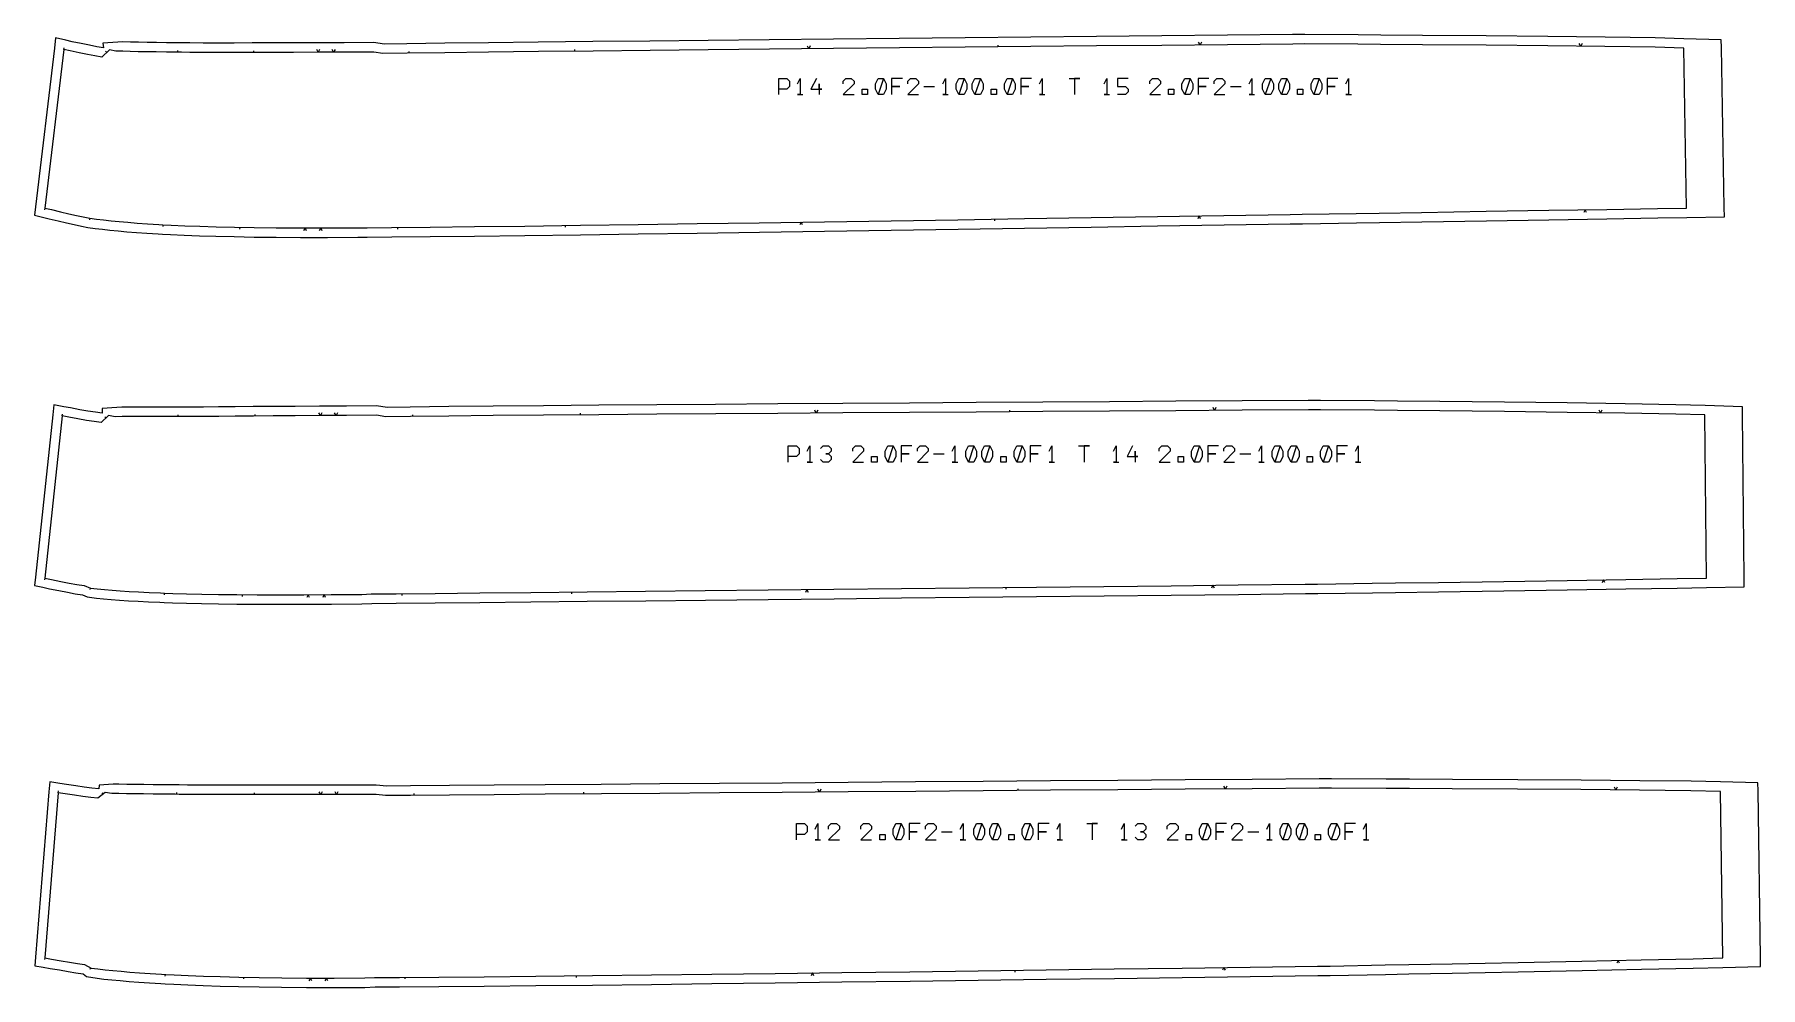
# Model space of a CAD drawing. Header units: metres. Extents: x -12 to 17699, y -154 to 17579.
# Drawn here: x -11 to 1823, y 5595 to 6608 of the extents above; entities that cross this region are included whole.
import ezdxf

# ---------------------------------------------------------------- set-up
doc = ezdxf.new("R2010")
doc.units = ezdxf.units.M

msp = doc.modelspace()

# ---------------------------------------------------------------- linework, layer by layer
at = {"layer": 'Marge'}
for points in [[(-2.37, 6413.387), (4.596, 6411.688), (14.285, 6409.359), (23.153, 6407.279), (31.319, 6405.474), (38.967, 6403.965), (45.799, 6402.519), (53.587, 6401.473), (61.14, 6400.56), (69.198, 6399.66), (77.853, 6398.781), (87.239, 6397.949), (97.398, 6397.155), (108.405, 6396.378), (120.418, 6395.632), (124.926, 6395.399), (133.625, 6394.948), (148.181, 6394.323), (164.215, 6393.73), (181.841, 6393.17), (201.184, 6392.676), (222.44, 6392.294), (245.866, 6392.039), (271.78, 6391.909), (300.536, 6391.907), (332.584, 6392.037), (342.576, 6392.171), (368.61, 6392.361), (409.581, 6392.768), (456.658, 6393.315), (510.251, 6393.989), (569.264, 6394.761), (630.726, 6395.593), (693.422, 6396.501), (759.419, 6397.508), (828.634, 6398.564), (899.558, 6399.638), (970.509, 6400.724), (1041.232, 6401.827), (1112.125, 6402.948), (1182.65, 6404.05), (1253.281, 6405.138), (1323.593, 6406.234), (1336.602, 6406.441), (1393.941, 6407.386), (1418.421, 6407.785), (1463.442, 6408.52), (1532.092, 6409.624), (1598.609, 6410.697), (1660.21, 6411.698), (1714.133, 6412.582), (1745.022, 6413.104), (1785.026, 6413.78), (1784.847, 6423.819), (1781.804, 6593.775), (1781.658, 6601.948), (1742.09, 6603.055), (1711.483, 6603.911), (1658.242, 6604.743), (1597.459, 6605.453), (1531.848, 6606.079), (1464.154, 6606.631), (1419.767, 6606.962), (1395.632, 6607.132), (1338.961, 6607.511), (1326.138, 6607.387), (1256.827, 6606.708), (1187.199, 6606.016), (1117.676, 6605.336), (1047.791, 6604.658), (978.074, 6603.974), (908.132, 6603.276), (838.216, 6602.572), (769.983, 6601.888), (704.927, 6601.236), (643.128, 6600.595), (582.543, 6599.946), (524.374, 6599.315), (471.552, 6598.736), (425.162, 6598.22), (384.802, 6597.766), (360.632, 6597.378), (349.532, 6598.883), (318.01, 6598.74), (289.744, 6598.627), (264.288, 6598.552), (241.286, 6598.515), (220.403, 6598.502), (201.38, 6598.476), (184.057, 6598.444), (168.347, 6598.449), (154.124, 6598.539), (145.53, 6598.646), (141.159, 6598.699), (129.409, 6598.818), (118.598, 6598.98), (108.596, 6599.138), (99.497, 6599.243), (91.176, 6599.414), (82.79, 6599.726), (77.49, 6599.444), (61.698, 6598.371), (62.191, 6593.492), (55.123, 6594.587), (47.334, 6596.043), (38.69, 6597.838), (29.19, 6599.911), (22.291, 6601.468), (11.471, 6603.911), (10.159, 6592.897), (-9.93, 6424.286), (-10.978, 6415.487)], [(-2.036, 6020.033), (5.066, 6018.556), (14.961, 6016.548), (24.018, 6014.776), (32.357, 6013.266), (40.149, 6012.043), (44.817, 6009.824), (55.027, 6008.574), (62.279, 6007.809), (70.542, 6007.093), (79.281, 6006.397), (88.772, 6005.746), (99.067, 6005.153), (110.21, 6004.59), (122.359, 6004.061), (126.918, 6003.907), (135.727, 6003.612), (150.441, 6003.216), (166.65, 6002.847), (184.476, 6002.513), (204.043, 6002.249), (225.541, 6002.095), (249.228, 6002.048), (275.432, 6002.102), (304.512, 6002.251), (336.926, 6002.495), (347.343, 6002.961), (373.374, 6003.16), (414.816, 6003.535), (462.441, 6003.997), (516.663, 6004.541), (576.372, 6005.148), (638.561, 6005.789), (701.995, 6006.457), (768.771, 6007.169), (838.81, 6007.916), (910.578, 6008.681), (982.372, 6009.448), (1053.934, 6010.215), (1125.67, 6010.986), (1197.035, 6011.752), (1268.509, 6012.516), (1339.657, 6013.279), (1352.818, 6013.421), (1410.873, 6014.262), (1435.648, 6014.623), (1481.207, 6015.292), (1550.677, 6016.322), (1617.986, 6017.342), (1680.32, 6018.317), (1734.887, 6019.22), (1766.162, 6019.826), (1806.064, 6020.6), (1805.966, 6030.234), (1804.191, 6203.576), (1804.105, 6211.984), (1764.491, 6213.163), (1733.475, 6214.086), (1679.509, 6215.05), (1617.892, 6215.918), (1551.378, 6216.716), (1482.748, 6217.448), (1437.747, 6217.904), (1413.278, 6218.142), (1355.827, 6218.688), (1342.824, 6218.607), (1272.545, 6218.151), (1201.947, 6217.679), (1131.455, 6217.225), (1060.595, 6216.781), (989.904, 6216.321), (918.986, 6215.841), (848.096, 6215.349), (778.912, 6214.876), (712.946, 6214.426), (650.282, 6213.954), (588.853, 6213.448), (529.872, 6212.944), (476.311, 6212.47), (429.27, 6212.031), (388.341, 6211.62), (363.843, 6211.232), (352.557, 6212.797), (320.585, 6212.625), (291.912, 6212.455), (266.088, 6212.296), (242.751, 6212.154), (221.565, 6212.014), (202.269, 6211.847), (184.698, 6211.668), (168.758, 6211.526), (154.322, 6211.467), (145.608, 6211.472), (141.163, 6211.473), (129.237, 6211.437), (118.265, 6211.443), (108.113, 6211.447), (98.869, 6211.404), (90.409, 6211.426), (81.92, 6211.575), (76.425, 6211.21), (60.797, 6209.914), (60.998, 6205.093), (53.786, 6205.997), (45.844, 6207.234), (37.03, 6208.787), (27.343, 6210.596), (20.305, 6211.967), (9.606, 6214.051), (8.45, 6203.213), (-9.944, 6030.885), (-10.905, 6021.877)], [(-1.703, 5616.281), (5.515, 5615.034), (15.522, 5613.312), (24.66, 5611.759), (33.023, 5610.39), (40.794, 5609.222), (44.242, 5606.442), (55.759, 5604.643), (62.794, 5603.728), (71.185, 5602.859), (79.975, 5601.992), (89.538, 5601.146), (99.932, 5600.351), (111.178, 5599.577), (123.437, 5598.819), (128.05, 5598.586), (136.94, 5598.138), (151.794, 5597.494), (168.156, 5596.856), (186.157, 5596.238), (205.922, 5595.69), (227.646, 5595.264), (251.582, 5594.965), (278.06, 5594.787), (307.444, 5594.733), (340.194, 5594.812), (350.898, 5595.424), (377.015, 5595.509), (418.88, 5595.786), (466.985, 5596.197), (521.747, 5596.725), (582.046, 5597.344), (644.848, 5598.022), (708.912, 5598.79), (776.349, 5599.665), (847.073, 5600.583), (919.542, 5601.513), (992.039, 5602.46), (1064.304, 5603.43), (1136.742, 5604.425), (1208.803, 5605.397), (1280.973, 5606.347), (1352.818, 5607.313), (1366.111, 5607.496), (1424.752, 5608.644), (1449.766, 5609.131), (1495.769, 5610.033), (1565.913, 5611.403), (1633.879, 5612.763), (1696.821, 5614.074), (1751.92, 5615.298), (1783.512, 5616.139), (1823.376, 5617.2), (1823.242, 5626.699), (1820.749, 5803.722), (1820.628, 5812.312), (1780.966, 5813.156), (1749.61, 5813.824), (1695.013, 5814.468), (1632.669, 5815.015), (1565.364, 5815.496), (1495.913, 5815.919), (1450.371, 5816.168), (1425.607, 5816.295), (1367.497, 5816.577), (1354.341, 5816.476), (1283.227, 5815.925), (1211.785, 5815.37), (1140.452, 5814.818), (1068.749, 5814.266), (997.218, 5813.713), (925.457, 5813.153), (853.721, 5812.592), (783.712, 5812.045), (716.966, 5811.524), (653.562, 5811.022), (591.403, 5810.524), (531.722, 5810.046), (477.527, 5809.61), (429.932, 5809.229), (388.525, 5808.902), (363.323, 5808.642), (352.256, 5809.817), (319.906, 5809.747), (290.895, 5809.702), (264.768, 5809.687), (241.161, 5809.702), (219.736, 5809.731), (200.222, 5809.748), (182.45, 5809.754), (166.322, 5809.786), (151.717, 5809.88), (142.903, 5809.976), (138.422, 5810.024), (126.36, 5810.13), (115.271, 5810.265), (105.025, 5810.392), (95.673, 5810.474), (87.095, 5810.602), (78.613, 5810.833), (72.636, 5810.643), (57.865, 5809.79), (57.407, 5805.876), (50.007, 5806.688), (41.875, 5807.752), (32.874, 5809.049), (22.983, 5810.54), (15.815, 5811.654), (5.184, 5813.306), (4.312, 5802.583), (-9.967, 5626.946), (-10.708, 5617.837)]]:
    msp.add_lwpolyline(points, close=True, dxfattribs=at)
at = {"layer": 'Patron'}
for points in [[(0, 6423.102), (6.966, 6421.403), (16.623, 6419.082), (25.436, 6417.015), (33.477, 6415.238), (40.899, 6413.777), (47.868, 6412.302), (54.879, 6411.389), (62.339, 6410.488), (70.308, 6409.599), (78.863, 6408.73), (88.122, 6407.91), (98.177, 6407.124), (109.108, 6406.354), (121.037, 6405.613), (125.443, 6405.385), (134.142, 6404.935), (148.61, 6404.314), (164.585, 6403.723), (182.158, 6403.165), (201.44, 6402.672), (222.62, 6402.292), (245.975, 6402.038), (271.83, 6401.909), (300.537, 6401.907), (332.543, 6402.037), (342.441, 6402.17), (368.537, 6402.361), (409.482, 6402.767), (456.542, 6403.314), (510.126, 6403.988), (569.133, 6404.76), (630.59, 6405.592), (693.277, 6406.5), (759.266, 6407.507), (828.482, 6408.562), (899.407, 6409.637), (970.356, 6410.723), (1041.076, 6411.825), (1111.967, 6412.946), (1182.493, 6414.049), (1253.127, 6415.136), (1323.437, 6416.233), (1336.443, 6416.439), (1393.776, 6417.385), (1418.258, 6417.784), (1463.279, 6418.519), (1531.931, 6419.623), (1598.448, 6420.695), (1660.048, 6421.696), (1713.969, 6422.581), (1744.853, 6423.103), (1741.811, 6593.059), (1711.326, 6593.913), (1658.125, 6594.744), (1597.363, 6595.454), (1531.767, 6596.08), (1464.079, 6596.631), (1419.697, 6596.962), (1395.565, 6597.132), (1339.058, 6597.511), (1326.236, 6597.388), (1256.926, 6596.708), (1187.297, 6596.017), (1117.773, 6595.336), (1047.889, 6594.659), (978.174, 6593.974), (908.233, 6593.276), (838.316, 6592.572), (770.083, 6591.888), (705.031, 6591.237), (643.235, 6590.595), (582.652, 6589.946), (524.484, 6589.315), (471.664, 6588.736), (425.274, 6588.22), (384.913, 6587.767), (359.19, 6587.482), (349.577, 6588.883), (318.05, 6588.74), (289.774, 6588.628), (264.304, 6588.552), (241.292, 6588.515), (220.416, 6588.502), (201.398, 6588.476), (184.054, 6588.444), (168.284, 6588.449), (153.999, 6588.539), (145.408, 6588.647), (141.058, 6588.7), (129.259, 6588.819), (118.44, 6588.982), (108.479, 6589.138), (99.29, 6589.245), (90.791, 6589.422), (82.878, 6589.726), (75.42, 6589.661), (68.573, 6591.109), (60.654, 6583.611), (53.283, 6584.758), (45.3, 6586.252), (36.558, 6588.068), (26.987, 6590.156), (20.089, 6591.714)], [(0, 6029.824), (7.102, 6028.347), (16.95, 6026.348), (25.939, 6024.589), (34.137, 6023.107), (41.697, 6021.922), (48.623, 6019.072), (55.76, 6018.547), (63.321, 6017.755), (71.403, 6017.056), (80.075, 6016.366), (89.455, 6015.723), (99.642, 6015.136), (110.714, 6014.577), (122.794, 6014.052), (127.254, 6013.902), (136.063, 6013.606), (150.71, 6013.213), (166.878, 6012.845), (184.664, 6012.511), (204.178, 6012.248), (225.612, 6012.094), (249.248, 6012.048), (275.412, 6012.102), (304.461, 6012.251), (336.85, 6012.495), (346.89, 6012.95), (373.295, 6013.159), (414.725, 6013.535), (462.344, 6013.997), (516.563, 6014.54), (576.271, 6015.148), (638.458, 6015.788), (701.89, 6016.456), (768.664, 6017.168), (838.703, 6017.916), (910.472, 6018.68), (982.265, 6019.447), (1053.827, 6020.214), (1125.562, 6020.985), (1196.928, 6021.751), (1268.402, 6022.515), (1339.549, 6023.278), (1352.711, 6023.42), (1410.728, 6024.261), (1435.502, 6024.622), (1481.06, 6025.291), (1550.529, 6026.321), (1617.835, 6027.341), (1680.164, 6028.316), (1734.721, 6029.218), (1765.968, 6029.824), (1764.193, 6203.167), (1733.296, 6204.087), (1679.368, 6205.051), (1617.772, 6205.918), (1551.271, 6206.716), (1482.647, 6207.449), (1437.649, 6207.905), (1413.183, 6208.142), (1355.889, 6208.688), (1342.889, 6208.607), (1272.612, 6208.152), (1202.012, 6207.679), (1131.518, 6207.225), (1060.66, 6206.781), (989.972, 6206.322), (919.056, 6205.841), (848.164, 6205.35), (778.98, 6204.877), (713.021, 6204.426), (650.365, 6203.955), (588.938, 6203.448), (529.961, 6202.945), (476.405, 6202.471), (429.37, 6202.031), (388.448, 6201.621), (362.368, 6201.342), (352.611, 6202.797), (320.644, 6202.625), (291.974, 6202.455), (266.149, 6202.296), (242.817, 6202.154), (221.651, 6202.014), (202.37, 6201.848), (184.787, 6201.669), (168.799, 6201.526), (154.316, 6201.467), (145.605, 6201.472), (141.194, 6201.474), (129.231, 6201.437), (118.261, 6201.443), (108.16, 6201.447), (98.841, 6201.404), (90.221, 6201.427), (82.193, 6201.579), (74.63, 6201.373), (67.662, 6202.643), (59.748, 6195.171), (52.245, 6196.116), (44.109, 6197.386), (35.194, 6198.957), (25.431, 6200.781), (18.393, 6202.151)], [(0, 5626.135), (7.218, 5624.888), (17.218, 5623.167), (26.336, 5621.618), (34.638, 5620.259), (42.279, 5619.111), (49.231, 5615.109), (56.436, 5614.62), (64.06, 5613.647), (72.211, 5612.806), (80.957, 5611.943), (90.418, 5611.108), (100.694, 5610.322), (111.865, 5609.553), (124.053, 5608.8), (128.554, 5608.573), (137.443, 5608.125), (152.226, 5607.485), (168.546, 5606.849), (186.5, 5606.232), (206.2, 5605.686), (227.841, 5605.263), (251.707, 5604.964), (278.127, 5604.787), (307.462, 5604.733), (340.17, 5604.812), (350.312, 5605.407), (376.976, 5605.509), (418.814, 5605.786), (466.9, 5606.197), (521.65, 5606.725), (581.944, 5607.343), (644.74, 5608.021), (708.792, 5608.789), (776.219, 5609.664), (846.943, 5610.582), (919.413, 5611.512), (991.908, 5612.459), (1064.17, 5613.429), (1136.605, 5614.424), (1208.668, 5615.396), (1280.841, 5616.346), (1352.683, 5617.312), (1365.973, 5617.495), (1424.556, 5618.642), (1449.572, 5619.129), (1495.573, 5620.031), (1565.718, 5621.401), (1633.679, 5622.761), (1696.613, 5624.071), (1751.698, 5625.296), (1783.246, 5626.136), (1780.753, 5803.159), (1749.492, 5803.824), (1694.925, 5804.468), (1632.597, 5805.015), (1565.303, 5805.496), (1495.858, 5805.919), (1450.32, 5806.168), (1425.558, 5806.296), (1367.574, 5806.577), (1354.419, 5806.476), (1283.304, 5805.926), (1211.862, 5805.37), (1140.529, 5804.819), (1068.826, 5804.267), (997.296, 5803.713), (925.535, 5803.154), (853.799, 5802.592), (783.79, 5802.046), (717.046, 5801.524), (653.642, 5801.022), (591.483, 5800.525), (531.802, 5800.046), (477.607, 5799.611), (430.011, 5799.229), (388.6, 5798.902), (362.209, 5798.704), (352.278, 5799.817), (319.921, 5799.747), (290.901, 5799.702), (264.762, 5799.687), (241.148, 5799.702), (219.727, 5799.731), (200.219, 5799.748), (182.431, 5799.754), (166.258, 5799.786), (151.607, 5799.881), (142.796, 5799.977), (138.334, 5800.025), (126.238, 5800.131), (115.147, 5800.266), (104.937, 5800.392), (95.523, 5800.475), (86.815, 5800.606), (78.701, 5800.833), (71.075, 5800.766), (63.991, 5801.886), (56.314, 5795.936), (48.708, 5796.772), (40.448, 5797.854), (31.383, 5799.161), (21.447, 5800.659), (14.279, 5801.773)]]:
    msp.add_lwpolyline(points, close=True, dxfattribs=at)
at = {"layer": 'Repers points'}
for p, q in [((20.089, 6591.714), (20.485, 6593.47)), ((65.738, 6588.425), (64.5, 6589.732)), ((65.738, 6588.425), (64.5, 6589.732)), ((141.349, 6588.696), (141.371, 6590.496)), ((221.951, 6588.503), (221.95, 6590.303)), ((387.373, 6587.795), (387.353, 6589.595)), ((563.143, 6589.735), (563.123, 6591.534)), ((1013.246, 6594.319), (1013.229, 6596.119)), ((0, 6423.102), (-0.427, 6421.354)), ((47.842, 6412.308), (47.47, 6410.547)), ((47.842, 6412.308), (47.47, 6410.547)), ((125.412, 6405.387), (125.319, 6403.589)), ((207.069, 6402.571), (207.037, 6400.772)), ((374.869, 6402.424), (374.887, 6400.624)), ((553.065, 6404.55), (553.089, 6402.75)), ((1009.367, 6411.331), (1009.395, 6409.531)), ((18.393, 6202.151), (18.737, 6203.918)), ((64.91, 6200.045), (63.674, 6201.354)), ((64.91, 6200.045), (63.674, 6201.354)), ((141.658, 6201.473), (141.659, 6203.273)), ((223.365, 6202.026), (223.353, 6203.826)), ((391.059, 6201.647), (391.041, 6203.447)), ((569.261, 6203.28), (569.245, 6205.08)), ((1025.601, 6206.553), (1025.589, 6208.353)), ((0, 6029.824), (-0.367, 6028.062)), ((48.34, 6019.188), (47.655, 6017.523)), ((48.34, 6019.188), (47.655, 6017.523)), ((1021.393, 6019.866), (1021.412, 6018.067)), ((126.952, 6013.912), (126.892, 6012.113)), ((209.606, 6012.209), (209.593, 6010.409)), ((379.379, 6013.214), (379.395, 6011.415)), ((559.682, 6014.979), (559.7, 6013.179)), ((14.279, 5801.773), (14.555, 5803.552)), ((61.994, 5800.338), (60.891, 5801.761)), ((61.994, 5800.338), (60.891, 5801.761)), ((140.189, 5800.005), (140.208, 5801.805)), ((222.861, 5799.727), (222.864, 5801.527)), ((392.584, 5798.934), (392.57, 5800.734)), ((572.89, 5800.376), (572.876, 5802.176)), ((1034.613, 5804.002), (1034.599, 5805.802)), ((0, 5626.135), (-0.307, 5624.362)), ((48.567, 5615.491), (47.669, 5613.931)), ((48.567, 5615.491), (47.669, 5613.931)), ((127.772, 5608.613), (127.681, 5606.815)), ((211.197, 5605.588), (211.162, 5603.789)), ((382.624, 5605.546), (382.636, 5603.746)), ((564.695, 5607.166), (564.713, 5605.366)), ((1030.919, 5612.983), (1030.944, 5611.183))]:
    msp.add_line(p, q, dxfattribs=at)
at = {"layer": 'Repers suspente'}
for p, q in [((290.514, 6588.63), (289.002, 6591.624)), ((292.002, 6591.636), (290.514, 6588.63)), ((306.911, 6588.696), (305.399, 6591.69)), ((308.399, 6591.702), (306.911, 6588.696)), ((811.997, 6592.308), (810.467, 6595.293)), ((813.466, 6595.323), (811.997, 6592.308)), ((1227.739, 6596.418), (1226.21, 6599.403)), ((1229.21, 6599.433), (1227.739, 6596.418)), ((1632.308, 6595.045), (1630.844, 6598.063)), ((1633.843, 6598.028), (1632.308, 6595.045)), ((1636.941, 6421.321), (1635.49, 6418.297)), ((1638.489, 6418.346), (1636.941, 6421.321)), ((276.571, 6401.909), (275.071, 6398.909)), ((278.071, 6398.909), (276.571, 6401.909)), ((293.194, 6401.907), (291.694, 6398.908)), ((294.694, 6398.907), (293.194, 6401.907)), ((803.715, 6408.185), (802.261, 6405.162)), ((805.261, 6405.208), (803.715, 6408.185)), ((1226.811, 6414.731), (1225.358, 6411.709)), ((1228.357, 6411.755), (1226.811, 6414.731)), ((292.87, 6202.46), (291.352, 6205.451)), ((294.352, 6205.469), (292.87, 6202.46)), ((309.493, 6202.559), (307.975, 6205.55)), ((310.975, 6205.568), (309.493, 6202.559)), ((819.93, 6205.157), (818.409, 6208.146)), ((821.409, 6208.167), (819.93, 6205.157)), ((1243.068, 6207.954), (1241.548, 6210.944)), ((1244.548, 6210.964), (1243.068, 6207.954)), ((1653.23, 6205.419), (1651.772, 6208.44)), ((1654.772, 6208.398), (1653.23, 6205.419)), ((810, 6017.609), (808.532, 6014.594)), ((811.532, 6014.626), (810, 6017.609)), ((1241.418, 6022.227), (1239.95, 6019.211)), ((1242.95, 6019.243), (1241.418, 6022.227)), ((1656.4, 6027.944), (1654.947, 6024.921)), ((1657.947, 6024.968), (1656.4, 6027.944)), ((279.931, 6012.125), (278.447, 6009.117)), ((281.447, 6009.133), (279.931, 6012.125)), ((296.75, 6012.211), (295.266, 6009.204)), ((298.266, 6009.219), (296.75, 6012.211)), ((293.187, 5799.706), (291.683, 5802.704)), ((294.683, 5802.708), (293.187, 5799.706)), ((310.007, 5799.732), (308.502, 5802.73)), ((311.502, 5802.734), (310.007, 5799.732)), ((823.214, 5802.353), (821.691, 5805.342)), ((824.691, 5805.365), (823.214, 5802.353)), ((1254.644, 5805.703), (1253.12, 5808.691)), ((1256.12, 5808.714), (1254.644, 5805.703)), ((1669.657, 5804.69), (1668.183, 5807.703)), ((1671.183, 5807.677), (1669.657, 5804.69)), ((1253.092, 5615.981), (1251.632, 5612.961)), ((1254.632, 5613.001), (1253.092, 5615.981)), ((1672.111, 5623.561), (1670.674, 5620.531)), ((1673.673, 5620.593), (1672.111, 5623.561)), ((282.207, 5604.779), (280.701, 5601.782)), ((283.701, 5601.776), (282.207, 5604.779)), ((299.191, 5604.748), (297.686, 5601.751)), ((300.686, 5601.745), (299.191, 5604.748)), ((815.794, 5610.178), (814.333, 5607.159)), ((817.333, 5607.197), (815.794, 5610.178))]:
    msp.add_line(p, q, dxfattribs=at)
at = {"layer": 'Text'}
for p, q in [((779.979, 6543.786), (779.979, 6560.929)), ((779.979, 6560.929), (788.551, 6560.929)), ((788.551, 6549.5), (779.979, 6549.5)), ((788.551, 6560.929), (791.408, 6558.072)), ((791.408, 6552.357), (788.551, 6549.5)), ((791.408, 6558.072), (791.408, 6552.357)), ((799.979, 6555.214), (802.836, 6560.929)), ((802.836, 6560.929), (802.836, 6543.786)), ((819.979, 6560.929), (814.265, 6549.5)), ((814.265, 6549.5), (825.694, 6549.5)), ((822.836, 6549.5), (822.836, 6555.214)), ((822.836, 6555.214), (822.836, 6543.786)), ((825.694, 6549.5), (822.836, 6549.5)), ((848.551, 6558.072), (851.408, 6560.929)), ((848.551, 6555.214), (848.551, 6558.072)), ((859.979, 6555.214), (848.551, 6543.786)), ((851.408, 6560.929), (857.122, 6560.929)), ((857.122, 6560.929), (859.979, 6558.072)), ((859.979, 6558.072), (859.979, 6555.214)), ((868.551, 6549.5), (874.265, 6549.5)), ((868.551, 6543.786), (868.551, 6549.5)), ((874.265, 6549.5), (874.265, 6543.786)), ((882.836, 6555.214), (885.694, 6560.929)), ((882.836, 6549.5), (882.836, 6555.214)), ((885.694, 6543.786), (882.836, 6549.5)), ((885.694, 6560.929), (891.408, 6560.929)), ((891.408, 6560.929), (885.694, 6543.786)), ((891.408, 6560.929), (894.265, 6555.214)), ((894.265, 6549.5), (891.408, 6543.786)), ((894.265, 6555.214), (894.265, 6549.5)), ((911.408, 6560.929), (899.979, 6560.929)), ((899.979, 6560.929), (899.979, 6552.357)), ((899.979, 6552.357), (908.551, 6552.357)), ((908.551, 6552.357), (899.979, 6552.357)), ((899.979, 6552.357), (899.979, 6543.786)), ((917.122, 6558.072), (919.979, 6560.929)), ((917.122, 6555.214), (917.122, 6558.072)), ((928.551, 6555.214), (917.122, 6543.786)), ((919.979, 6560.929), (925.694, 6560.929)), ((925.694, 6560.929), (928.551, 6558.072)), ((928.551, 6558.072), (928.551, 6555.214)), ((934.265, 6552.357), (945.694, 6552.357)), ((954.265, 6555.214), (957.122, 6560.929)), ((957.122, 6560.929), (957.122, 6543.786)), ((968.551, 6555.214), (971.408, 6560.929)), ((968.551, 6549.5), (968.551, 6555.214)), ((971.408, 6543.786), (968.551, 6549.5)), ((971.408, 6560.929), (977.122, 6560.929)), ((977.122, 6560.929), (971.408, 6543.786)), ((977.122, 6560.929), (979.979, 6555.214)), ((979.979, 6549.5), (977.122, 6543.786)), ((979.979, 6555.214), (979.979, 6549.5)), ((985.694, 6555.214), (988.551, 6560.929)), ((985.694, 6549.5), (985.694, 6555.214)), ((988.551, 6543.786), (985.694, 6549.5)), ((988.551, 6560.929), (994.265, 6560.929)), ((994.265, 6560.929), (988.551, 6543.786)), ((994.265, 6560.929), (997.122, 6555.214)), ((997.122, 6549.5), (994.265, 6543.786)), ((997.122, 6555.214), (997.122, 6549.5)), ((1005.694, 6549.5), (1011.408, 6549.5)), ((1005.694, 6543.786), (1005.694, 6549.5)), ((1011.408, 6549.5), (1011.408, 6543.786)), ((1019.979, 6555.214), (1022.836, 6560.929)), ((1019.979, 6549.5), (1019.979, 6555.214)), ((1022.836, 6543.786), (1019.979, 6549.5)), ((1022.836, 6560.929), (1028.551, 6560.929)), ((1028.551, 6560.929), (1022.836, 6543.786)), ((1028.551, 6560.929), (1031.408, 6555.214)), ((1031.408, 6549.5), (1028.551, 6543.786)), ((1031.408, 6555.214), (1031.408, 6549.5)), ((1048.551, 6560.929), (1037.122, 6560.929)), ((1037.122, 6560.929), (1037.122, 6552.357)), ((1037.122, 6552.357), (1045.694, 6552.357)), ((1045.694, 6552.357), (1037.122, 6552.357)), ((1037.122, 6552.357), (1037.122, 6543.786)), ((1057.122, 6555.214), (1059.979, 6560.929)), ((1059.979, 6560.929), (1059.979, 6543.786)), ((1088.551, 6560.929), (1099.979, 6560.929)), ((1099.979, 6560.929), (1094.265, 6560.929)), ((1094.265, 6560.929), (1094.265, 6543.786)), ((1125.694, 6555.214), (1128.551, 6560.929)), ((1128.551, 6560.929), (1128.551, 6543.786)), ((1151.408, 6560.929), (1139.979, 6560.929)), ((1139.979, 6560.929), (1139.979, 6552.357)), ((1139.979, 6552.357), (1148.551, 6552.357)), ((1148.551, 6552.357), (1151.408, 6549.5)), ((1151.408, 6549.5), (1151.408, 6546.643)), ((1174.265, 6558.072), (1177.122, 6560.929)), ((1174.265, 6555.214), (1174.265, 6558.072)), ((1185.694, 6555.214), (1174.265, 6543.786)), ((1177.122, 6560.929), (1182.836, 6560.929)), ((1182.836, 6560.929), (1185.694, 6558.072)), ((1185.694, 6558.072), (1185.694, 6555.214)), ((1194.265, 6549.5), (1199.979, 6549.5)), ((1194.265, 6543.786), (1194.265, 6549.5)), ((1199.979, 6549.5), (1199.979, 6543.786)), ((1208.551, 6555.214), (1211.408, 6560.929)), ((1208.551, 6549.5), (1208.551, 6555.214)), ((1211.408, 6543.786), (1208.551, 6549.5)), ((1211.408, 6560.929), (1217.122, 6560.929)), ((1217.122, 6560.929), (1211.408, 6543.786)), ((1217.122, 6560.929), (1219.979, 6555.214)), ((1219.979, 6549.5), (1217.122, 6543.786)), ((1219.979, 6555.214), (1219.979, 6549.5)), ((1237.122, 6560.929), (1225.694, 6560.929)), ((1225.694, 6560.929), (1225.694, 6552.357)), ((1225.694, 6552.357), (1234.265, 6552.357)), ((1234.265, 6552.357), (1225.694, 6552.357)), ((1225.694, 6552.357), (1225.694, 6543.786)), ((1242.836, 6558.072), (1245.694, 6560.929)), ((1242.836, 6555.214), (1242.836, 6558.072)), ((1254.265, 6555.214), (1242.836, 6543.786)), ((1245.694, 6560.929), (1251.408, 6560.929)), ((1251.408, 6560.929), (1254.265, 6558.072)), ((1254.265, 6558.072), (1254.265, 6555.214)), ((1259.979, 6552.357), (1271.408, 6552.357)), ((1279.979, 6555.214), (1282.836, 6560.929)), ((1282.836, 6560.929), (1282.836, 6543.786)), ((1294.265, 6555.214), (1297.122, 6560.929)), ((1294.265, 6549.5), (1294.265, 6555.214)), ((1297.122, 6543.786), (1294.265, 6549.5)), ((1297.122, 6560.929), (1302.836, 6560.929)), ((1302.836, 6560.929), (1297.122, 6543.786)), ((1302.836, 6560.929), (1305.694, 6555.214)), ((1305.694, 6549.5), (1302.836, 6543.786)), ((1305.694, 6555.214), (1305.694, 6549.5)), ((1311.408, 6555.214), (1314.265, 6560.929)), ((1311.408, 6549.5), (1311.408, 6555.214)), ((1314.265, 6543.786), (1311.408, 6549.5)), ((1314.265, 6560.929), (1319.979, 6560.929)), ((1319.979, 6560.929), (1314.265, 6543.786)), ((1319.979, 6560.929), (1322.836, 6555.214)), ((1322.836, 6549.5), (1319.979, 6543.786)), ((1322.836, 6555.214), (1322.836, 6549.5)), ((1331.408, 6549.5), (1337.122, 6549.5)), ((1331.408, 6543.786), (1331.408, 6549.5)), ((1337.122, 6549.5), (1337.122, 6543.786)), ((1345.694, 6555.214), (1348.551, 6560.929)), ((1345.694, 6549.5), (1345.694, 6555.214)), ((1348.551, 6543.786), (1345.694, 6549.5)), ((1348.551, 6560.929), (1354.265, 6560.929)), ((1354.265, 6560.929), (1348.551, 6543.786)), ((1354.265, 6560.929), (1357.122, 6555.214)), ((1357.122, 6549.5), (1354.265, 6543.786)), ((1357.122, 6555.214), (1357.122, 6549.5)), ((1374.265, 6560.929), (1362.836, 6560.929)), ((1362.836, 6560.929), (1362.836, 6552.357)), ((1362.836, 6552.357), (1371.408, 6552.357)), ((1371.408, 6552.357), (1362.836, 6552.357)), ((1362.836, 6552.357), (1362.836, 6543.786)), ((1382.836, 6555.214), (1385.694, 6560.929)), ((1385.694, 6560.929), (1385.694, 6543.786)), ((802.836, 6543.786), (799.979, 6543.786)), ((799.979, 6543.786), (805.694, 6543.786)), ((848.551, 6543.786), (859.979, 6543.786)), ((874.265, 6543.786), (868.551, 6543.786)), ((891.408, 6543.786), (885.694, 6543.786)), ((917.122, 6543.786), (928.551, 6543.786)), ((957.122, 6543.786), (954.265, 6543.786)), ((954.265, 6543.786), (959.979, 6543.786)), ((977.122, 6543.786), (971.408, 6543.786)), ((994.265, 6543.786), (988.551, 6543.786)), ((1011.408, 6543.786), (1005.694, 6543.786)), ((1028.551, 6543.786), (1022.836, 6543.786)), ((1059.979, 6543.786), (1057.122, 6543.786)), ((1057.122, 6543.786), (1062.836, 6543.786)), ((1128.551, 6543.786), (1125.694, 6543.786)), ((1125.694, 6543.786), (1131.408, 6543.786)), ((1148.551, 6543.786), (1139.979, 6543.786)), ((1151.408, 6546.643), (1148.551, 6543.786)), ((1174.265, 6543.786), (1185.694, 6543.786)), ((1199.979, 6543.786), (1194.265, 6543.786)), ((1217.122, 6543.786), (1211.408, 6543.786)), ((1242.836, 6543.786), (1254.265, 6543.786)), ((1282.836, 6543.786), (1279.979, 6543.786)), ((1279.979, 6543.786), (1285.694, 6543.786)), ((1302.836, 6543.786), (1297.122, 6543.786)), ((1319.979, 6543.786), (1314.265, 6543.786)), ((1337.122, 6543.786), (1331.408, 6543.786)), ((1354.265, 6543.786), (1348.551, 6543.786)), ((1385.694, 6543.786), (1382.836, 6543.786)), ((1382.836, 6543.786), (1388.551, 6543.786)), ((790.148, 6153.158), (790.148, 6170.301)), ((790.148, 6170.301), (798.719, 6170.301)), ((798.719, 6170.301), (801.576, 6167.444)), ((801.576, 6167.444), (801.576, 6161.729)), ((810.148, 6164.587), (813.005, 6170.301)), ((813.005, 6170.301), (813.005, 6153.158)), ((824.433, 6167.444), (827.291, 6170.301)), ((827.291, 6170.301), (833.005, 6170.301)), ((833.005, 6170.301), (835.862, 6167.444)), ((835.862, 6164.587), (833.005, 6161.729)), ((835.862, 6167.444), (835.862, 6164.587)), ((858.719, 6167.444), (861.576, 6170.301)), ((858.719, 6164.587), (858.719, 6167.444)), ((870.148, 6164.587), (858.719, 6153.158)), ((861.576, 6170.301), (867.291, 6170.301)), ((867.291, 6170.301), (870.148, 6167.444)), ((870.148, 6167.444), (870.148, 6164.587)), ((893.005, 6164.587), (895.862, 6170.301)), ((893.005, 6158.872), (893.005, 6164.587)), ((895.862, 6170.301), (901.576, 6170.301)), ((901.576, 6170.301), (895.862, 6153.158)), ((901.576, 6170.301), (904.433, 6164.587)), ((904.433, 6164.587), (904.433, 6158.872)), ((921.576, 6170.301), (910.148, 6170.301)), ((910.148, 6170.301), (910.148, 6161.729)), ((927.291, 6167.444), (930.148, 6170.301)), ((927.291, 6164.587), (927.291, 6167.444)), ((938.719, 6164.587), (927.291, 6153.158)), ((930.148, 6170.301), (935.862, 6170.301)), ((935.862, 6170.301), (938.719, 6167.444)), ((938.719, 6167.444), (938.719, 6164.587)), ((964.433, 6164.587), (967.291, 6170.301)), ((967.291, 6170.301), (967.291, 6153.158)), ((978.719, 6164.587), (981.576, 6170.301)), ((978.719, 6158.872), (978.719, 6164.587)), ((981.576, 6170.301), (987.291, 6170.301)), ((987.291, 6170.301), (981.576, 6153.158)), ((987.291, 6170.301), (990.148, 6164.587)), ((990.148, 6164.587), (990.148, 6158.872)), ((995.862, 6164.587), (998.719, 6170.301)), ((995.862, 6158.872), (995.862, 6164.587)), ((998.719, 6170.301), (1004.433, 6170.301)), ((1004.433, 6170.301), (998.719, 6153.158)), ((1004.433, 6170.301), (1007.291, 6164.587)), ((1007.291, 6164.587), (1007.291, 6158.872)), ((1030.148, 6164.587), (1033.005, 6170.301)), ((1030.148, 6158.872), (1030.148, 6164.587)), ((1033.005, 6170.301), (1038.719, 6170.301)), ((1038.719, 6170.301), (1033.005, 6153.158)), ((1038.719, 6170.301), (1041.576, 6164.587)), ((1041.576, 6164.587), (1041.576, 6158.872)), ((1058.719, 6170.301), (1047.291, 6170.301)), ((1047.291, 6170.301), (1047.291, 6161.729)), ((1067.291, 6164.587), (1070.148, 6170.301)), ((1070.148, 6170.301), (1070.148, 6153.158)), ((1098.719, 6170.301), (1110.148, 6170.301)), ((1110.148, 6170.301), (1104.433, 6170.301)), ((1104.433, 6170.301), (1104.433, 6153.158)), ((1135.862, 6164.587), (1138.719, 6170.301)), ((1138.719, 6170.301), (1138.719, 6153.158)), ((1155.862, 6170.301), (1150.148, 6158.872)), ((1158.719, 6158.872), (1158.719, 6164.587)), ((1158.719, 6164.587), (1158.719, 6153.158)), ((1184.433, 6167.444), (1187.291, 6170.301)), ((1184.433, 6164.587), (1184.433, 6167.444)), ((1195.862, 6164.587), (1184.433, 6153.158)), ((1187.291, 6170.301), (1193.005, 6170.301)), ((1193.005, 6170.301), (1195.862, 6167.444)), ((1195.862, 6167.444), (1195.862, 6164.587)), ((1218.719, 6164.587), (1221.576, 6170.301)), ((1218.719, 6158.872), (1218.719, 6164.587)), ((1221.576, 6170.301), (1227.291, 6170.301)), ((1227.291, 6170.301), (1221.576, 6153.158)), ((1227.291, 6170.301), (1230.148, 6164.587)), ((1230.148, 6164.587), (1230.148, 6158.872)), ((1247.291, 6170.301), (1235.862, 6170.301)), ((1235.862, 6170.301), (1235.862, 6161.729)), ((1253.005, 6167.444), (1255.862, 6170.301)), ((1253.005, 6164.587), (1253.005, 6167.444)), ((1264.433, 6164.587), (1253.005, 6153.158)), ((1255.862, 6170.301), (1261.576, 6170.301)), ((1261.576, 6170.301), (1264.433, 6167.444)), ((1264.433, 6167.444), (1264.433, 6164.587)), ((1290.148, 6164.587), (1293.005, 6170.301)), ((1293.005, 6170.301), (1293.005, 6153.158)), ((1304.433, 6164.587), (1307.291, 6170.301)), ((1304.433, 6158.872), (1304.433, 6164.587)), ((1307.291, 6170.301), (1313.005, 6170.301)), ((1313.005, 6170.301), (1307.291, 6153.158)), ((1313.005, 6170.301), (1315.862, 6164.587)), ((1315.862, 6164.587), (1315.862, 6158.872)), ((1321.576, 6164.587), (1324.433, 6170.301)), ((1321.576, 6158.872), (1321.576, 6164.587)), ((1324.433, 6170.301), (1330.148, 6170.301)), ((1330.148, 6170.301), (1324.433, 6153.158)), ((1330.148, 6170.301), (1333.005, 6164.587)), ((1333.005, 6164.587), (1333.005, 6158.872)), ((1355.862, 6164.587), (1358.719, 6170.301)), ((1355.862, 6158.872), (1355.862, 6164.587)), ((1358.719, 6170.301), (1364.433, 6170.301)), ((1364.433, 6170.301), (1358.719, 6153.158)), ((1364.433, 6170.301), (1367.291, 6164.587)), ((1367.291, 6164.587), (1367.291, 6158.872)), ((1384.433, 6170.301), (1373.005, 6170.301)), ((1373.005, 6170.301), (1373.005, 6161.729)), ((1393.005, 6164.587), (1395.862, 6170.301)), ((1395.862, 6170.301), (1395.862, 6153.158)), ((798.719, 6158.872), (790.148, 6158.872)), ((801.576, 6161.729), (798.719, 6158.872)), ((813.005, 6153.158), (810.148, 6153.158)), ((810.148, 6153.158), (815.862, 6153.158)), ((827.291, 6153.158), (824.433, 6156.015)), ((833.005, 6153.158), (827.291, 6153.158)), ((833.005, 6161.729), (830.148, 6161.729)), ((830.148, 6161.729), (833.005, 6161.729)), ((833.005, 6161.729), (835.862, 6158.872)), ((835.862, 6156.015), (833.005, 6153.158)), ((835.862, 6158.872), (835.862, 6156.015)), ((858.719, 6153.158), (870.148, 6153.158)), ((878.719, 6158.872), (884.433, 6158.872)), ((878.719, 6153.158), (878.719, 6158.872)), ((884.433, 6153.158), (878.719, 6153.158)), ((884.433, 6158.872), (884.433, 6153.158)), ((895.862, 6153.158), (893.005, 6158.872)), ((901.576, 6153.158), (895.862, 6153.158)), ((904.433, 6158.872), (901.576, 6153.158)), ((910.148, 6161.729), (918.719, 6161.729)), ((918.719, 6161.729), (910.148, 6161.729)), ((910.148, 6161.729), (910.148, 6153.158)), ((927.291, 6153.158), (938.719, 6153.158)), ((944.433, 6161.729), (955.862, 6161.729)), ((967.291, 6153.158), (964.433, 6153.158)), ((964.433, 6153.158), (970.148, 6153.158)), ((981.576, 6153.158), (978.719, 6158.872)), ((987.291, 6153.158), (981.576, 6153.158)), ((990.148, 6158.872), (987.291, 6153.158)), ((998.719, 6153.158), (995.862, 6158.872)), ((1004.433, 6153.158), (998.719, 6153.158)), ((1007.291, 6158.872), (1004.433, 6153.158)), ((1015.862, 6158.872), (1021.576, 6158.872)), ((1015.862, 6153.158), (1015.862, 6158.872)), ((1021.576, 6153.158), (1015.862, 6153.158)), ((1021.576, 6158.872), (1021.576, 6153.158)), ((1033.005, 6153.158), (1030.148, 6158.872)), ((1038.719, 6153.158), (1033.005, 6153.158)), ((1041.576, 6158.872), (1038.719, 6153.158)), ((1047.291, 6161.729), (1055.862, 6161.729)), ((1055.862, 6161.729), (1047.291, 6161.729)), ((1047.291, 6161.729), (1047.291, 6153.158)), ((1070.148, 6153.158), (1067.291, 6153.158)), ((1067.291, 6153.158), (1073.005, 6153.158)), ((1138.719, 6153.158), (1135.862, 6153.158)), ((1135.862, 6153.158), (1141.576, 6153.158)), ((1150.148, 6158.872), (1161.576, 6158.872)), ((1161.576, 6158.872), (1158.719, 6158.872)), ((1184.433, 6153.158), (1195.862, 6153.158)), ((1204.433, 6158.872), (1210.148, 6158.872)), ((1204.433, 6153.158), (1204.433, 6158.872)), ((1210.148, 6153.158), (1204.433, 6153.158)), ((1210.148, 6158.872), (1210.148, 6153.158)), ((1221.576, 6153.158), (1218.719, 6158.872)), ((1227.291, 6153.158), (1221.576, 6153.158)), ((1230.148, 6158.872), (1227.291, 6153.158)), ((1235.862, 6161.729), (1244.433, 6161.729)), ((1244.433, 6161.729), (1235.862, 6161.729)), ((1235.862, 6161.729), (1235.862, 6153.158)), ((1253.005, 6153.158), (1264.433, 6153.158)), ((1270.148, 6161.729), (1281.576, 6161.729)), ((1293.005, 6153.158), (1290.148, 6153.158)), ((1290.148, 6153.158), (1295.862, 6153.158)), ((1307.291, 6153.158), (1304.433, 6158.872)), ((1313.005, 6153.158), (1307.291, 6153.158)), ((1315.862, 6158.872), (1313.005, 6153.158)), ((1324.433, 6153.158), (1321.576, 6158.872)), ((1330.148, 6153.158), (1324.433, 6153.158)), ((1333.005, 6158.872), (1330.148, 6153.158)), ((1341.576, 6158.872), (1347.291, 6158.872)), ((1341.576, 6153.158), (1341.576, 6158.872)), ((1347.291, 6153.158), (1341.576, 6153.158)), ((1347.291, 6158.872), (1347.291, 6153.158)), ((1358.719, 6153.158), (1355.862, 6158.872)), ((1364.433, 6153.158), (1358.719, 6153.158)), ((1367.291, 6158.872), (1364.433, 6153.158)), ((1373.005, 6161.729), (1381.576, 6161.729)), ((1381.576, 6161.729), (1373.005, 6161.729)), ((1373.005, 6161.729), (1373.005, 6153.158)), ((1395.862, 6153.158), (1393.005, 6153.158)), ((1393.005, 6153.158), (1398.719, 6153.158)), ((798.687, 5751.731), (798.687, 5768.874)), ((798.687, 5768.874), (807.258, 5768.874)), ((807.258, 5768.874), (810.116, 5766.017)), ((810.116, 5760.302), (807.258, 5757.445)), ((810.116, 5766.017), (810.116, 5760.302)), ((818.687, 5763.159), (821.544, 5768.874)), ((821.544, 5768.874), (821.544, 5751.731)), ((832.973, 5766.017), (835.83, 5768.874)), ((832.973, 5763.159), (832.973, 5766.017)), ((844.401, 5763.159), (832.973, 5751.731)), ((835.83, 5768.874), (841.544, 5768.874)), ((841.544, 5768.874), (844.401, 5766.017)), ((844.401, 5766.017), (844.401, 5763.159)), ((867.258, 5766.017), (870.116, 5768.874)), ((867.258, 5763.159), (867.258, 5766.017)), ((878.687, 5763.159), (867.258, 5751.731)), ((870.116, 5768.874), (875.83, 5768.874)), ((875.83, 5768.874), (878.687, 5766.017)), ((878.687, 5766.017), (878.687, 5763.159)), ((901.544, 5763.159), (904.401, 5768.874)), ((901.544, 5757.445), (901.544, 5763.159)), ((904.401, 5768.874), (910.116, 5768.874)), ((910.116, 5768.874), (904.401, 5751.731)), ((910.116, 5768.874), (912.973, 5763.159)), ((912.973, 5763.159), (912.973, 5757.445)), ((930.116, 5768.874), (918.687, 5768.874)), ((918.687, 5768.874), (918.687, 5760.302)), ((918.687, 5760.302), (927.258, 5760.302)), ((927.258, 5760.302), (918.687, 5760.302)), ((918.687, 5760.302), (918.687, 5751.731)), ((935.83, 5766.017), (938.687, 5768.874)), ((935.83, 5763.159), (935.83, 5766.017)), ((947.258, 5763.159), (935.83, 5751.731)), ((938.687, 5768.874), (944.401, 5768.874)), ((944.401, 5768.874), (947.258, 5766.017)), ((947.258, 5766.017), (947.258, 5763.159)), ((952.973, 5760.302), (964.401, 5760.302)), ((972.973, 5763.159), (975.83, 5768.874)), ((975.83, 5768.874), (975.83, 5751.731)), ((987.258, 5763.159), (990.116, 5768.874)), ((987.258, 5757.445), (987.258, 5763.159)), ((990.116, 5768.874), (995.83, 5768.874)), ((995.83, 5768.874), (990.116, 5751.731)), ((995.83, 5768.874), (998.687, 5763.159)), ((998.687, 5763.159), (998.687, 5757.445)), ((1004.401, 5763.159), (1007.258, 5768.874)), ((1004.401, 5757.445), (1004.401, 5763.159)), ((1007.258, 5768.874), (1012.973, 5768.874)), ((1012.973, 5768.874), (1007.258, 5751.731)), ((1012.973, 5768.874), (1015.83, 5763.159)), ((1015.83, 5763.159), (1015.83, 5757.445)), ((1038.687, 5763.159), (1041.544, 5768.874)), ((1038.687, 5757.445), (1038.687, 5763.159)), ((1041.544, 5768.874), (1047.258, 5768.874)), ((1047.258, 5768.874), (1041.544, 5751.731)), ((1047.258, 5768.874), (1050.116, 5763.159)), ((1050.116, 5763.159), (1050.116, 5757.445)), ((1067.258, 5768.874), (1055.83, 5768.874)), ((1055.83, 5768.874), (1055.83, 5760.302)), ((1055.83, 5760.302), (1064.401, 5760.302)), ((1064.401, 5760.302), (1055.83, 5760.302)), ((1055.83, 5760.302), (1055.83, 5751.731)), ((1075.83, 5763.159), (1078.687, 5768.874)), ((1078.687, 5768.874), (1078.687, 5751.731)), ((1107.258, 5768.874), (1118.687, 5768.874)), ((1118.687, 5768.874), (1112.973, 5768.874)), ((1112.973, 5768.874), (1112.973, 5751.731)), ((1144.401, 5763.159), (1147.258, 5768.874)), ((1147.258, 5768.874), (1147.258, 5751.731)), ((1158.687, 5766.017), (1161.544, 5768.874)), ((1161.544, 5768.874), (1167.258, 5768.874)), ((1167.258, 5760.302), (1164.401, 5760.302)), ((1164.401, 5760.302), (1167.258, 5760.302)), ((1167.258, 5768.874), (1170.116, 5766.017)), ((1170.116, 5763.159), (1167.258, 5760.302)), ((1167.258, 5760.302), (1170.116, 5757.445)), ((1170.116, 5766.017), (1170.116, 5763.159)), ((1192.973, 5766.017), (1195.83, 5768.874)), ((1192.973, 5763.159), (1192.973, 5766.017)), ((1204.401, 5763.159), (1192.973, 5751.731)), ((1195.83, 5768.874), (1201.544, 5768.874)), ((1201.544, 5768.874), (1204.401, 5766.017)), ((1204.401, 5766.017), (1204.401, 5763.159)), ((1227.258, 5763.159), (1230.116, 5768.874)), ((1227.258, 5757.445), (1227.258, 5763.159)), ((1230.116, 5768.874), (1235.83, 5768.874)), ((1235.83, 5768.874), (1230.116, 5751.731)), ((1235.83, 5768.874), (1238.687, 5763.159)), ((1238.687, 5763.159), (1238.687, 5757.445)), ((1255.83, 5768.874), (1244.401, 5768.874)), ((1244.401, 5768.874), (1244.401, 5760.302)), ((1244.401, 5760.302), (1252.973, 5760.302)), ((1252.973, 5760.302), (1244.401, 5760.302)), ((1244.401, 5760.302), (1244.401, 5751.731)), ((1261.544, 5766.017), (1264.401, 5768.874)), ((1261.544, 5763.159), (1261.544, 5766.017)), ((1272.973, 5763.159), (1261.544, 5751.731)), ((1264.401, 5768.874), (1270.116, 5768.874)), ((1270.116, 5768.874), (1272.973, 5766.017)), ((1272.973, 5766.017), (1272.973, 5763.159)), ((1278.687, 5760.302), (1290.116, 5760.302)), ((1298.687, 5763.159), (1301.544, 5768.874)), ((1301.544, 5768.874), (1301.544, 5751.731)), ((1312.973, 5763.159), (1315.83, 5768.874)), ((1312.973, 5757.445), (1312.973, 5763.159)), ((1315.83, 5768.874), (1321.544, 5768.874)), ((1321.544, 5768.874), (1315.83, 5751.731)), ((1321.544, 5768.874), (1324.401, 5763.159)), ((1324.401, 5763.159), (1324.401, 5757.445)), ((1330.116, 5763.159), (1332.973, 5768.874)), ((1330.116, 5757.445), (1330.116, 5763.159)), ((1332.973, 5768.874), (1338.687, 5768.874)), ((1338.687, 5768.874), (1332.973, 5751.731)), ((1338.687, 5768.874), (1341.544, 5763.159)), ((1341.544, 5763.159), (1341.544, 5757.445)), ((1364.401, 5763.159), (1367.258, 5768.874)), ((1364.401, 5757.445), (1364.401, 5763.159)), ((1367.258, 5768.874), (1372.973, 5768.874)), ((1372.973, 5768.874), (1367.258, 5751.731)), ((1372.973, 5768.874), (1375.83, 5763.159)), ((1375.83, 5763.159), (1375.83, 5757.445)), ((1392.973, 5768.874), (1381.544, 5768.874)), ((1381.544, 5768.874), (1381.544, 5760.302)), ((1381.544, 5760.302), (1390.116, 5760.302)), ((1390.116, 5760.302), (1381.544, 5760.302)), ((1381.544, 5760.302), (1381.544, 5751.731)), ((1401.544, 5763.159), (1404.401, 5768.874)), ((1404.401, 5768.874), (1404.401, 5751.731)), ((807.258, 5757.445), (798.687, 5757.445)), ((821.544, 5751.731), (818.687, 5751.731)), ((818.687, 5751.731), (824.401, 5751.731)), ((832.973, 5751.731), (844.401, 5751.731)), ((867.258, 5751.731), (878.687, 5751.731)), ((887.258, 5757.445), (892.973, 5757.445)), ((887.258, 5751.731), (887.258, 5757.445)), ((892.973, 5751.731), (887.258, 5751.731)), ((892.973, 5757.445), (892.973, 5751.731)), ((904.401, 5751.731), (901.544, 5757.445)), ((910.116, 5751.731), (904.401, 5751.731)), ((912.973, 5757.445), (910.116, 5751.731)), ((935.83, 5751.731), (947.258, 5751.731)), ((975.83, 5751.731), (972.973, 5751.731)), ((972.973, 5751.731), (978.687, 5751.731)), ((990.116, 5751.731), (987.258, 5757.445)), ((995.83, 5751.731), (990.116, 5751.731)), ((998.687, 5757.445), (995.83, 5751.731)), ((1007.258, 5751.731), (1004.401, 5757.445)), ((1012.973, 5751.731), (1007.258, 5751.731)), ((1015.83, 5757.445), (1012.973, 5751.731)), ((1024.401, 5757.445), (1030.116, 5757.445)), ((1024.401, 5751.731), (1024.401, 5757.445)), ((1030.116, 5751.731), (1024.401, 5751.731)), ((1030.116, 5757.445), (1030.116, 5751.731)), ((1041.544, 5751.731), (1038.687, 5757.445)), ((1047.258, 5751.731), (1041.544, 5751.731)), ((1050.116, 5757.445), (1047.258, 5751.731)), ((1078.687, 5751.731), (1075.83, 5751.731)), ((1075.83, 5751.731), (1081.544, 5751.731)), ((1147.258, 5751.731), (1144.401, 5751.731)), ((1144.401, 5751.731), (1150.116, 5751.731)), ((1161.544, 5751.731), (1158.687, 5754.588)), ((1167.258, 5751.731), (1161.544, 5751.731)), ((1170.116, 5754.588), (1167.258, 5751.731)), ((1170.116, 5757.445), (1170.116, 5754.588)), ((1192.973, 5751.731), (1204.401, 5751.731)), ((1212.973, 5757.445), (1218.687, 5757.445)), ((1212.973, 5751.731), (1212.973, 5757.445)), ((1218.687, 5751.731), (1212.973, 5751.731)), ((1218.687, 5757.445), (1218.687, 5751.731)), ((1230.116, 5751.731), (1227.258, 5757.445)), ((1235.83, 5751.731), (1230.116, 5751.731)), ((1238.687, 5757.445), (1235.83, 5751.731)), ((1261.544, 5751.731), (1272.973, 5751.731)), ((1301.544, 5751.731), (1298.687, 5751.731)), ((1298.687, 5751.731), (1304.401, 5751.731)), ((1315.83, 5751.731), (1312.973, 5757.445)), ((1321.544, 5751.731), (1315.83, 5751.731)), ((1324.401, 5757.445), (1321.544, 5751.731)), ((1332.973, 5751.731), (1330.116, 5757.445)), ((1338.687, 5751.731), (1332.973, 5751.731)), ((1341.544, 5757.445), (1338.687, 5751.731)), ((1350.116, 5757.445), (1355.83, 5757.445)), ((1350.116, 5751.731), (1350.116, 5757.445)), ((1355.83, 5751.731), (1350.116, 5751.731)), ((1355.83, 5757.445), (1355.83, 5751.731)), ((1367.258, 5751.731), (1364.401, 5757.445)), ((1372.973, 5751.731), (1367.258, 5751.731)), ((1375.83, 5757.445), (1372.973, 5751.731)), ((1404.401, 5751.731), (1401.544, 5751.731)), ((1401.544, 5751.731), (1407.258, 5751.731))]:
    msp.add_line(p, q, dxfattribs=at)

doc.saveas('drawing.dxf')
